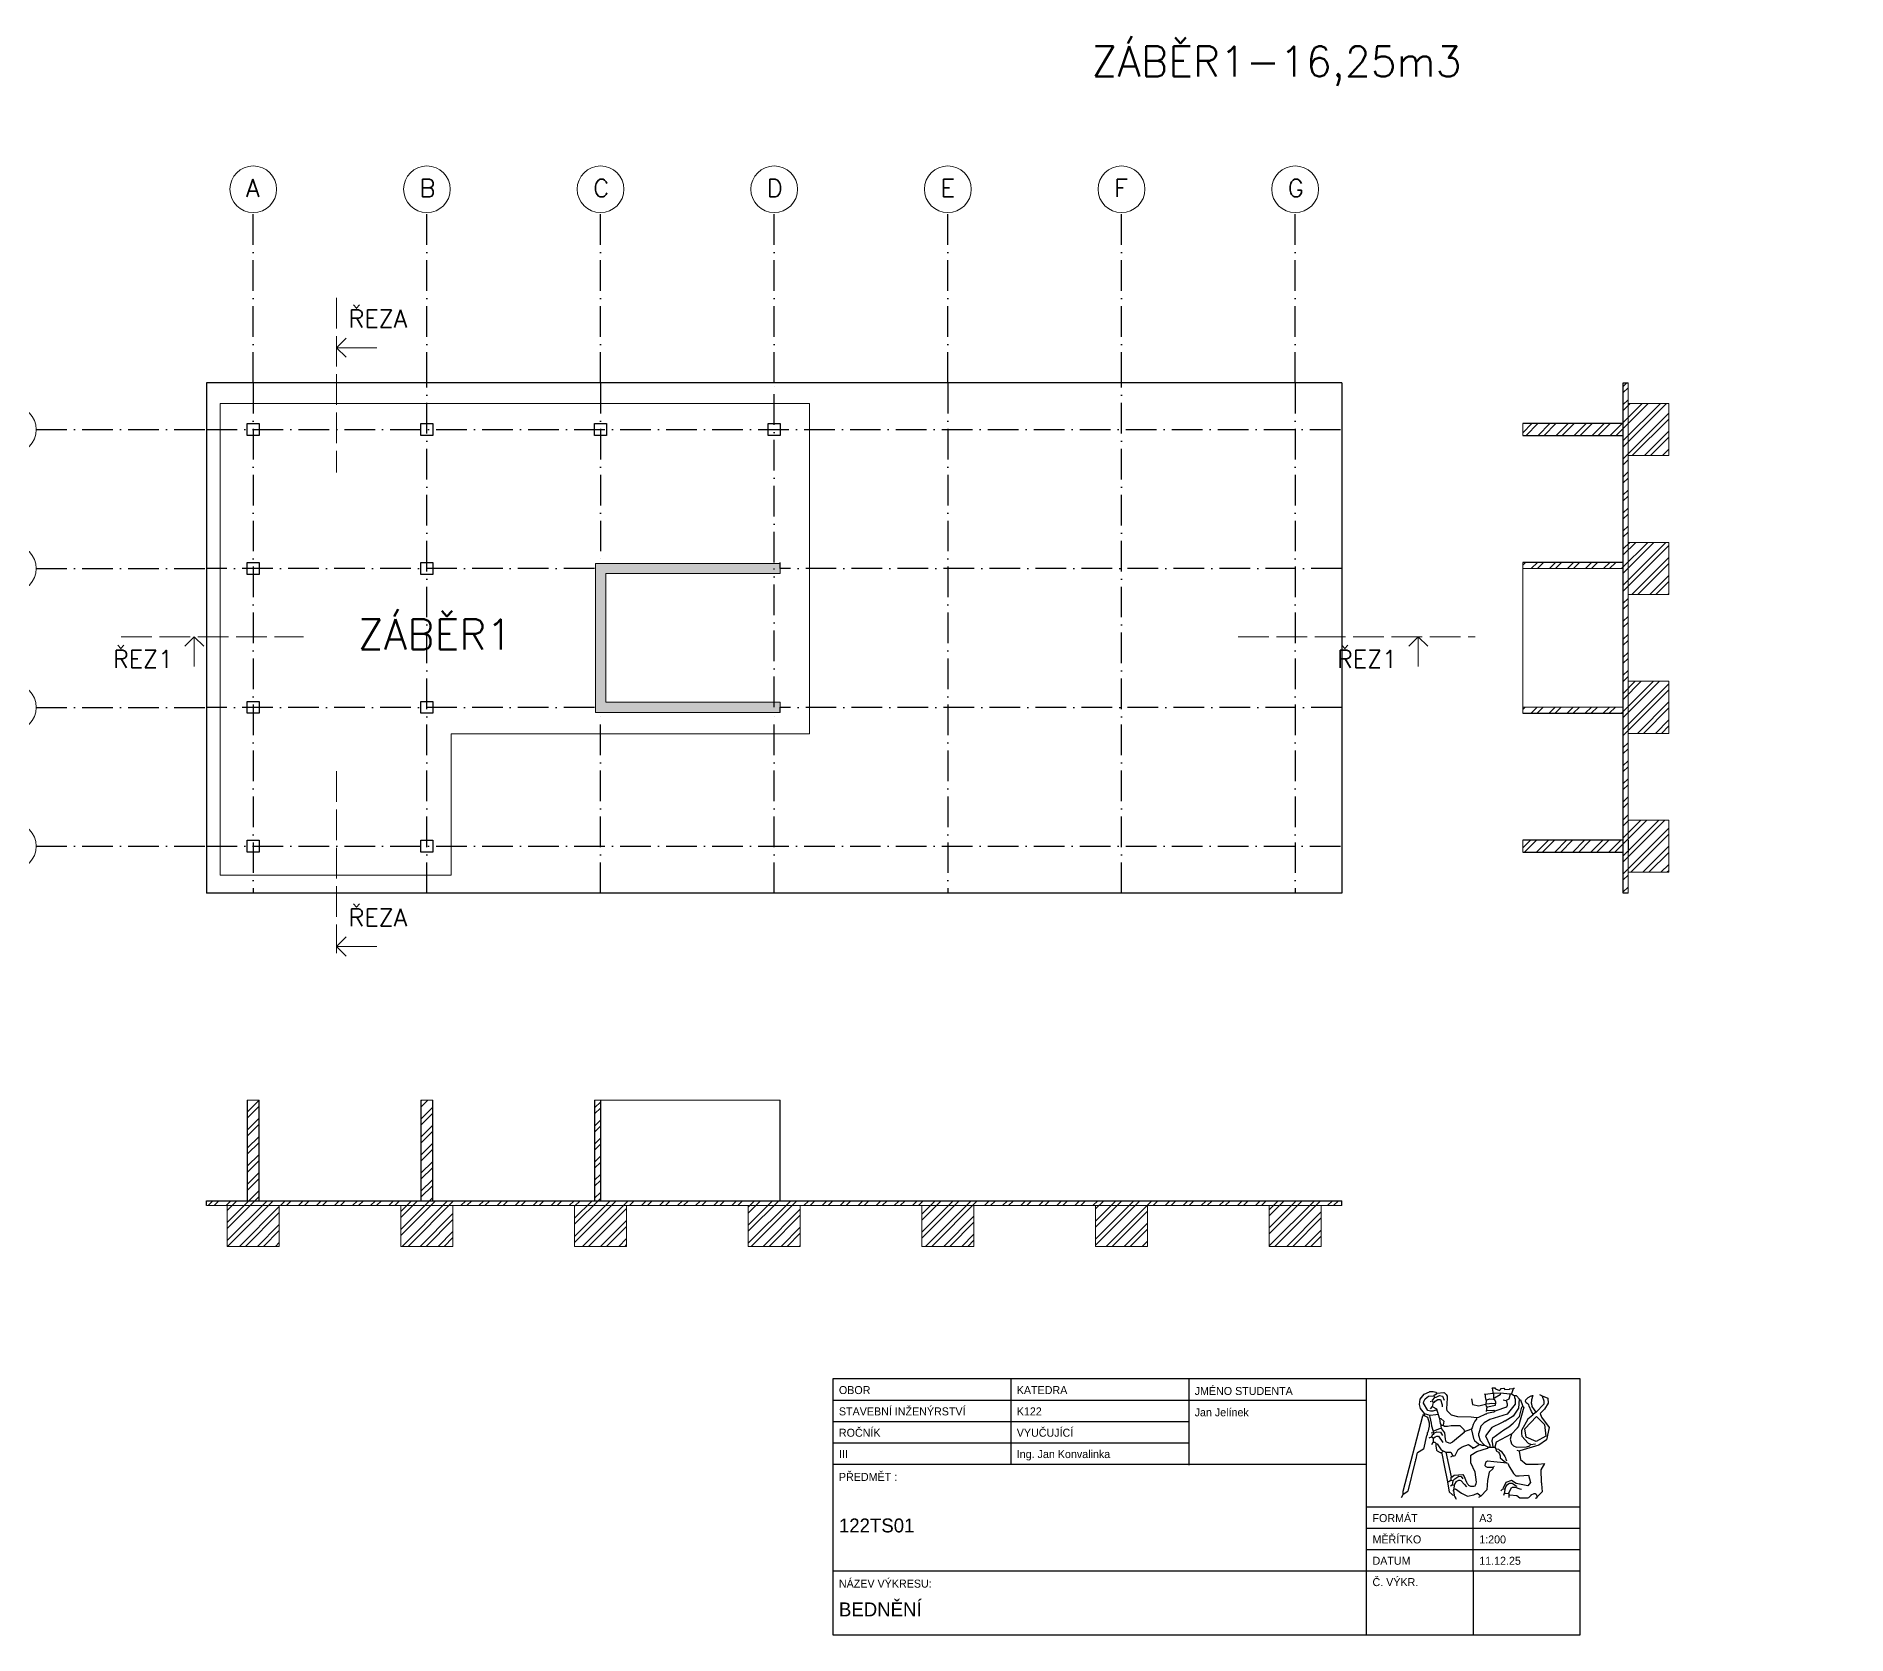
# Model space of a CAD drawing. Header units: millimetres. Extents: x -3518363 to 3223740, y -1530229 to 774657.
# Drawn here: x 2193268 to 2246445, y 165678 to 212643 of the extents above; entities that cross this region are included whole.
import ezdxf

# ---------------------------------------------------------------- set-up
doc = ezdxf.new("R2010")
doc.units = ezdxf.units.MM
doc.header["$LTSCALE"] = 15
doc.header["$MEASUREMENT"] = 0
doc.linetypes.add('ACAD_ISO02W100', pattern=[15, 12, -3])
doc.linetypes.add('ACAD_ISO10W100', pattern=[18, 12, -3, 0, -3])
for name, color, linetype, lineweight in [('bedneni-stena', 7, 'CONTINUOUS', 18), ('Okna a dveře', 2, 'CONTINUOUS', 30), ('osy prův', 30, 'ACAD_ISO10W100', 15), ('texty', 255, 'CONTINUOUS', 15), ('ŘEZ', 11, 'ACAD_ISO10W100', 15), ('šrafy', 32, 'CONTINUOUS', 15)]:
    doc.layers.add(name, color=color, linetype=linetype, lineweight=lineweight)
for name, color, linetype in [('HRANICE ZEMINY', 200, 'CONTINUOUS'), ('objekt 1', 40, 'CONTINUOUS'), ('RAMECEK', 7, 'CONTINUOUS'), ('sloupy', 100, 'CONTINUOUS')]:
    doc.layers.add(name, color=color, linetype=linetype)
doc.styles.add('ROMAN', font='roman')
doc.styles.add('romans', font='romans.shx')

msp = doc.modelspace()

# ---------------------------------------------------------------- hatches: boundary and pattern name
at = {"layer": 'HRANICE ZEMINY', "linetype": 'ByBlock', "lineweight": 20, "ltscale": 5}
h = msp.add_hatch(color=256, dxfattribs=at)
h.dxf.hatch_style = 1
h.paths.add_polyline_path([(2269275, 196855), (2274400, 196855), (2274400, 197005), (2274400, 197155), (2268975, 197155), (2268975, 197005), (2268975, 192775), (2274400, 192775), (2274400, 193075), (2274225, 193075), (2269275, 193075)])
h.paths.add_polyline_path([(2209993.376, 196855), (2215118.376, 196855), (2215118.376, 197005), (2215118.376, 197155), (2209693.376, 197155), (2209693.376, 197005), (2209693.376, 192775), (2215118.376, 192775), (2215118.376, 193075), (2214943.376, 193075), (2209993.376, 193075)])
at = {"layer": 'šrafy', "linetype": 'ByBlock', "lineweight": 20, "ltscale": 5}
h = msp.add_hatch(dxfattribs=at)
h.set_pattern_fill('ANSI32', color=256, scale=1000)
h.paths.add_polyline_path([(2241220, 201850), (2240020, 201850), (2240020, 200320), (2241220, 200320)])
h.paths.add_polyline_path([(2241220, 197770), (2240020, 197770), (2240020, 196240), (2241220, 196240)])
h.paths.add_polyline_path([(2241220, 193690), (2240020, 193690), (2240020, 192160), (2241220, 192160)])
h.paths.add_polyline_path([(2241220, 189610), (2240020, 189610), (2240020, 188080), (2241220, 188080)])
h.paths.add_polyline_path([(2239880, 189020), (2236930, 189020), (2236930, 188670), (2239880, 188670)])
h.paths.add_polyline_path([(2239880, 192930), (2236930, 192930), (2236930, 192750), (2239880, 192750)])
h.paths.add_polyline_path([(2240020, 202460), (2239880, 202460), (2239880, 201260), (2239880, 187470), (2240020, 187470)])
h.paths.add_polyline_path([(2239880, 197180), (2236930, 197180), (2236930, 197000), (2239880, 197000)])
h.paths.add_polyline_path([(2239880, 201260), (2236930, 201260), (2236930, 200910), (2239880, 200910)])
h = msp.add_hatch(dxfattribs=at)
h.set_pattern_fill('ANSI32', color=256, scale=1000)
h.paths.add_polyline_path([(2200408.376, 178290), (2198878.376, 178290), (2198878.376, 177090), (2200408.376, 177090)])
h.paths.add_polyline_path([(2205508.376, 178290), (2203978.376, 178290), (2203978.376, 177090), (2205508.376, 177090)])
h.paths.add_polyline_path([(2231618.376, 178430), (2198268.376, 178430), (2198268.376, 178290), (2231618.376, 178290)])
h.paths.add_polyline_path([(2210608.376, 178290), (2209078.376, 178290), (2209078.376, 177090), (2210608.376, 177090)])
h.paths.add_polyline_path([(2215708.376, 178290), (2214178.376, 178290), (2214178.376, 177090), (2215708.376, 177090)])
h.paths.add_polyline_path([(2220808.376, 178290), (2219278.376, 178290), (2219278.376, 177090), (2220808.376, 177090)])
h.paths.add_polyline_path([(2225908.376, 178290), (2224378.376, 178290), (2224378.376, 177090), (2225908.376, 177090)])
h.paths.add_polyline_path([(2231008.376, 178290), (2229478.376, 178290), (2229478.376, 177090), (2231008.376, 177090)])
h.paths.add_polyline_path([(2209848.376, 181380), (2209668.376, 181380), (2209668.376, 178430), (2209848.376, 178430)])
h.paths.add_polyline_path([(2204918.376, 181380), (2204568.376, 181380), (2204568.376, 178430), (2204918.376, 178430)])
h.paths.add_polyline_path([(2199818.376, 181380), (2199468.376, 181380), (2199468.376, 178430), (2199818.376, 178430)])

# ---------------------------------------------------------------- linework, layer by layer
at = {"layer": 'bedneni-stena', "linetype": 'ByBlock', "lineweight": 20, "ltscale": 5}
for p, q in [((2209693.376, 197005), (2209693.376, 197155)), ((2209693.376, 197155), (2215118.376, 197155)), ((2209693.376, 192775), (2209693.376, 197005)), ((2215118.376, 196855), (2209993.376, 196855)), ((2209993.376, 196855), (2209993.376, 193075)), ((2215118.376, 197155), (2215118.376, 197005)), ((2215118.376, 197005), (2215118.376, 196855)), ((2209993.376, 193075), (2214943.376, 193075)), ((2214943.376, 193075), (2215118.376, 193075)), ((2215118.376, 193075), (2215118.376, 192775)), ((2215118.376, 192775), (2209693.376, 192775))]:
    msp.add_line(p, q, dxfattribs=at)
at = {"layer": 'objekt 1', "lineweight": -3, "extrusion": (1.93959e-16, -3.39308e-16, -1)}
for p, q in [((2231618.376, 202460), (2198268.376, 202460)), ((2198268.376, 202460), (2198268.376, 187470)), ((2231618.376, 202460), (2231618.376, 187470)), ((2231618.376, 187470), (2198268.376, 187470))]:
    msp.add_line(p, q, dxfattribs=at)
at = {"layer": 'objekt 1', "linetype": 'ByBlock', "lineweight": -3, "extrusion": (1.93959e-16, -3.39308e-16, -1)}
for p, q in [((2215118.376, 197000), (2215118.376, 197180)), ((2215118.376, 197000), (2215118.376, 197180)), ((2215118.376, 192775), (2215118.376, 192930)), ((2215118.376, 192775), (2215118.376, 192930))]:
    msp.add_line(p, q, dxfattribs=at)
at = {"layer": 'Okna a dveře', "linetype": 'ByBlock', "lineweight": 20, "ltscale": 5}
for p, q in [((2198668.376, 188845), (2198668.376, 201850)), ((2198668.376, 201850), (2215980, 201850)), ((2215980, 192150), (2215980, 201850)), ((2205460, 188000), (2205460, 192150)), ((2205460, 192150), (2215980, 192150)), ((2198668.376, 188845), (2198668.376, 188000)), ((2198668.376, 188000), (2205460, 188000))]:
    msp.add_line(p, q, dxfattribs=at)
at = {"layer": 'osy prův', "linetype": 'ACAD_ISO10W100', "lineweight": -3, "ltscale": 5}
for p, q in [((2199643.376, 202460), (2199643.376, 207460)), ((2204743.376, 202460), (2204743.376, 207460)), ((2209843.376, 202460), (2209843.376, 207460)), ((2214943.376, 202460), (2214943.376, 207460)), ((2220043.376, 202460), (2220043.376, 207460)), ((2225143.376, 202460), (2225143.376, 207460)), ((2230243.376, 202460), (2230243.376, 207460)), ((2193268.376, 201085), (2198268.376, 201085)), ((2193268.376, 197005), (2198268.376, 197005)), ((2193268.376, 192925), (2198268.376, 192925)), ((2193268.376, 188845), (2198268.376, 188845))]:
    msp.add_line(p, q, dxfattribs=at)
at = {"layer": 'osy prův', "linetype": 'ACAD_ISO10W100', "lineweight": -3, "ltscale": 5, "extrusion": (1.93959e-16, -3.39308e-16, -1)}
for p, q in [((2199643.376, 202460), (2199643.376, 187470)), ((2204743.376, 187470), (2204743.376, 202460)), ((2209843.376, 202460), (2209843.376, 197180)), ((2214943.376, 197180), (2214943.376, 202460)), ((2220043.376, 202460), (2220043.376, 187470)), ((2225143.376, 187470), (2225143.376, 202460)), ((2230243.376, 202460), (2230243.376, 187470)), ((2198268.376, 201085), (2231618.376, 201085)), ((2209668.376, 197005), (2198268.376, 197005)), ((2214943.376, 192930), (2214943.376, 197000)), ((2231618.376, 197005), (2215118.376, 197005)), ((2209668.376, 192925), (2198268.376, 192925)), ((2209843.376, 187470), (2209843.376, 192750)), ((2214943.376, 187470), (2214943.376, 192750)), ((2231618.376, 192925), (2215118.376, 192925)), ((2198268.376, 188845), (2231618.376, 188845))]:
    msp.add_line(p, q, dxfattribs=at)
at = {"layer": 'RAMECEK', "color": 0, "linetype": 'Continuous'}
for p, q in [((2221893.777, 173200), (2221893.777, 170692.63)), ((2227117.651, 173173.518), (2227117.651, 170666.148)), ((2232341.429, 165677.792), (2232341.429, 173200)), ((2216670, 172573.182), (2232341.429, 172573.182)), ((2234206.281, 172532.313), (2234250.72, 172544.995)), ((2235850.141, 172557.691), (2235843.793, 172456.22)), ((2236072.283, 172766.975), (2236072.283, 172627.458)), ((2236351.545, 172576.714), (2236427.711, 172557.691)), ((2216670, 171946.363), (2227117.651, 171946.363)), ((2234536.323, 171841.034), (2234587.103, 171841.034)), ((2216670, 171319.545), (2227117.651, 171319.545)), ((2234174.554, 171466.853), (2234244.372, 171492.217)), ((2234238.023, 171612.726), (2234288.795, 171625.408)), ((2235215.451, 171650.773), (2235405.851, 171720.524)), ((2234580.754, 171060.952), (2234542.671, 171022.905)), ((2236757.752, 171099.013), (2236827.563, 171079.975)), ((2216670, 170692.63), (2232341.429, 170692.63)), ((2236091.321, 170623.36), (2236065.935, 170610.663)), ((2234885.41, 169906.687), (2234872.713, 169900.346)), ((2236345.197, 169970.113), (2236281.735, 169906.687)), ((2232341.429, 169438.896), (2238610, 169438.896)), ((2235475.714, 167558.247), (2235475.714, 169438.896)), ((2232341.429, 168811.981), (2238610, 168811.981)), ((2232341.429, 168185.162), (2238610, 168185.162)), ((2216670, 167558.247), (2232341.429, 167558.247)), ((2232341.429, 167558.247), (2238610, 167558.247)), ((2235475.714, 167558.247), (2235475.714, 165677.792))]:
    msp.add_line(p, q, dxfattribs=at)
msp.add_lwpolyline([(2238610, 173200), (2216670, 173200), (2216670, 165677.792), (2238610, 165677.792)], close=True, dxfattribs=at)
for points in [[(2234060.306, 172170.813), (2234041.268, 172183.495), (2233920.678, 172323.028), (2233901.64, 172405.477), (2233895.292, 172443.538), (2233914.33, 172602.079), (2234027.777, 172750.328), (2234193.592, 172817.719), (2234199.94, 172824.06), (2234295.144, 172824.06), (2234377.658, 172805.037), (2234403.044, 172779.657), (2234383.999, 172747.952), (2234314.182, 172697.21), (2234326.878, 172684.528), (2234333.219, 172671.846), (2234333.219, 172659.163), (2234339.568, 172652.822), (2234383.999, 172659.163), (2234485.551, 172703.551), (2234568.058, 172690.869), (2234618.837, 172570.373)], [(2236021.503, 172931.873), (2236027.859, 172919.191), (2236046.897, 172805.037), (2236053.245, 172798.696), (2236053.245, 172773.316), (2236262.697, 172786.014), (2236554.649, 172760.634), (2236586.383, 172754.293)], [(2236027.859, 172931.873), (2236046.897, 172938.215), (2236110.359, 172938.215), (2236129.404, 172900.168), (2236243.645, 172855.765), (2236281.735, 172893.812), (2236288.083, 172912.85), (2236376.931, 172925.532), (2236402.325, 172881.13), (2236535.611, 172893.812), (2236548.3, 172912.85), (2236643.504, 172906.509), (2236599.073, 172754.293), (2236630.814, 172741.611), (2236675.238, 172709.892), (2236738.708, 172703.551), (2236840.259, 172589.397), (2236852.949, 172583.055), (2236865.653, 172583.055), (2236922.766, 172418.159), (2236929.114, 172386.454), (2236960.849, 172367.415), (2236802.176, 171809.328), (2236770.442, 171771.268), (2236764.101, 171758.586), (2236764.101, 171752.245), (2236592.724, 171574.666), (2236560.997, 171422.45), (2236592.724, 171289.274), (2236656.201, 171225.848), (2236745.063, 171187.788), (2237037.015, 171200.47), (2237132.218, 171232.189), (2237144.915, 171244.871), (2237151.256, 171263.91), (2237303.587, 171289.274)], [(2236649.852, 172912.85), (2236668.89, 172925.532), (2236681.587, 172925.532)], [(2234403.044, 172284.981), (2234288.795, 172246.921), (2234218.978, 172246.921), (2234142.82, 172265.958), (2234015.882, 172481.585), (2234022.23, 172532.313), (2234028.578, 172551.35), (2234060.306, 172608.435), (2234155.516, 172684.528), (2234307.833, 172697.21)], [(2234339.568, 172646.481), (2234263.409, 172570.373), (2234288.795, 172513.29), (2234301.492, 172500.608), (2234263.409, 172386.454), (2234206.281, 172316.687)], [(2234269.758, 172386.454), (2234396.696, 172316.687), (2234472.861, 172050.319), (2234485.551, 172037.637), (2234523.634, 172031.296), (2234606.148, 171955.188), (2234593.451, 171841.034), (2234625.185, 171802.987), (2234714.048, 171802.987), (2234821.934, 171822.01), (2235075.817, 171822.01), (2235196.407, 171714.183), (2235209.103, 171669.796), (2235209.103, 171638.09), (2235202.755, 171625.408), (2234866.372, 171340.003), (2234790.199, 171301.956), (2234675.958, 171346.344), (2234663.261, 171428.791), (2234644.223, 171612.726), (2234549.02, 171726.865), (2234529.982, 171739.563)], [(2234301.492, 172500.608), (2234320.53, 172513.29), (2234333.219, 172513.29), (2234352.272, 172538.654), (2234434.771, 172589.397), (2234510.937, 172589.397), (2234561.709, 172437.197), (2234561.709, 172373.771)], [(2234409.385, 172773.316), (2234606.148, 172792.355), (2234625.185, 172786.014), (2234663.261, 172754.293), (2234682.306, 172741.611), (2234707.692, 172690.869), (2234707.692, 172627.458), (2234688.647, 172316.687), (2234694.996, 172272.299), (2234822.735, 172135.945), (2235012.348, 172094.72), (2235412.2, 172082.038), (2235570.879, 172063.001), (2235570.879, 172012.273), (2235520.1, 171955.188), (2235469.328, 171860.057), (2235437.593, 171758.586), (2235424.889, 171733.222), (2235412.2, 171720.524), (2235418.548, 171695.16), (2235482.017, 171447.83), (2235513.752, 171390.745), (2235577.22, 171327.32), (2235621.651, 171301.956), (2235647.038, 171270.251), (2235634.341, 171244.871), (2235513.752, 171168.765), (2235482.017, 171168.765), (2235469.328, 171162.424), (2235462.979, 171156.083), (2235450.282, 171130.718)], [(2235424.889, 172614.776), (2235449.488, 172441.162), (2235640.689, 172405.477), (2235837.445, 172449.879), (2235862.831, 172380.112)], [(2236560.997, 172747.952), (2236516.566, 172602.079), (2236440.4, 172557.691), (2236465.786, 172462.562), (2236465.786, 172418.159), (2236453.097, 172367.415), (2236142.093, 172253.262), (2236097.669, 172240.58), (2236078.631, 172221.557), (2236065.935, 172215.216), (2235875.528, 172177.154), (2235862.831, 172170.813), (2235856.482, 172164.472), (2235831.097, 172164.472), (2235628, 172063.001), (2235583.569, 172050.319)], [(2236675.238, 172703.551), (2236681.587, 172652.822), (2236700.625, 172602.079), (2236706.973, 172456.22), (2236472.135, 172164.472), (2235964.383, 171999.591), (2235793.021, 171904.459), (2235729.545, 171841.034), (2235697.817, 171802.987), (2235634.341, 171606.371), (2235628, 171600.03), (2235628, 171542.946), (2235678.772, 171390.745), (2235786.673, 171270.251), (2235786.673, 171257.553), (2235926.307, 171187.788), (2235951.693, 171187.788), (2235964.383, 171194.129), (2236059.586, 171194.129), (2236091.321, 171194.129), (2236110.359, 171187.788), (2236135.752, 171137.06), (2236148.449, 171079.975), (2236211.91, 171041.928), (2236249.993, 170997.526), (2236269.038, 170934.115), (2236269.038, 170883.373), (2236262.697, 170877.032), (2236383.287, 170781.9), (2236472.135, 170718.476), (2236078.631, 170762.877), (2235888.217, 170775.559), (2235831.097, 170743.854), (2235812.059, 170655.065), (2235843.793, 170623.36), (2235881.876, 170604.322), (2236059.586, 170604.322), (2236053.245, 170566.275), (2236046.897, 170553.578), (2235938.996, 170458.462), (2235894.565, 170211.118), (2235872.357, 169932.853), (2235697.817, 169754.488), (2235628, 169716.426)], [(2235799.369, 172760.634), (2235818.407, 172747.952), (2235824.755, 172735.27), (2235824.755, 172665.505), (2235843.793, 172570.373), (2235964.383, 172608.435), (2236059.586, 172602.079), (2236065.935, 172602.079), (2236078.631, 172608.435)], [(2235818.407, 172747.952), (2235907.269, 172760.634), (2236053.245, 172773.316)], [(2236827.563, 172595.738), (2236802.176, 172335.71), (2236645.887, 172105.026), (2236408.673, 171955.188), (2236395.976, 171955.188), (2236357.893, 171936.165), (2236307.121, 171904.459), (2236015.155, 171771.268), (2235834.267, 171522.334), (2235958.034, 171244.871), (2235964.383, 171206.825)], [(2236275.387, 172773.316), (2236269.038, 172741.611), (2236262.697, 172728.929), (2236097.669, 172633.799), (2236084.972, 172608.435), (2236129.404, 172525.972), (2236129.404, 172500.608), (2236116.707, 172418.159), (2235900.914, 172367.415), (2235869.179, 172373.771), (2235856.482, 172234.239)], [(2235856.482, 172462.562), (2235951.693, 172475.244), (2236021.503, 172481.585), (2236123.055, 172475.244)], [(2236059.586, 171200.47), (2236046.897, 171263.91), (2236040.548, 171340.003), (2236034.207, 171346.344), (2236034.207, 171390.745), (2236040.548, 171416.109), (2236046.897, 171460.512), (2236370.583, 171701.501), (2236516.566, 171790.305), (2236643.504, 171891.762), (2236833.911, 172094.72), (2236903.728, 172361.074), (2236910.077, 172373.771), (2236929.114, 172386.454)], [(2237493.994, 172697.21), (2237665.356, 172627.458), (2237678.053, 172481.585), (2237563.804, 172304.004), (2237436.867, 172183.495), (2237481.305, 172075.683), (2237701.858, 171763.352), (2237627.281, 171403.427), (2237398.791, 171251.212), (2236840.259, 171086.331), (2236827.563, 171073.634), (2236859.297, 170832.644), (2237024.318, 170686.771), (2237379.746, 170686.771), (2237570.153, 170712.135), (2237462.253, 170528.214), (2237468.608, 170166.715), (2237474.956, 170128.669), (2237481.305, 170109.645), (2237493.994, 169874.982), (2237348.019, 169729.108), (2237322.625, 169691.062), (2237290.891, 169684.721)], [(2237424.177, 172735.27), (2237474.956, 172709.892), (2237500.343, 172684.528), (2237544.767, 172551.35), (2237544.767, 172449.879), (2237322.625, 172215.216), (2237246.467, 172164.472), (2237233.77, 172151.79), (2237227.422, 172132.767), (2237075.09, 172012.273), (2236891.039, 171676.137), (2236891.039, 171587.348), (2236903.728, 171517.581), (2237087.787, 171308.297), (2237151.256, 171276.592)], [(2237233.77, 172164.472), (2237182.99, 172234.239), (2237113.18, 172392.795), (2237106.832, 172437.197), (2237087.787, 172456.22), (2237024.318, 172487.926), (2237011.629, 172544.995), (2237017.977, 172576.714), (2237087.787, 172646.481), (2237176.642, 172697.21), (2237202.028, 172697.21), (2237208.376, 172703.551), (2237227.422, 172703.551), (2237189.339, 172576.714), (2237176.642, 172475.244), (2237182.99, 172468.903), (2237195.687, 172386.454), (2237259.156, 172284.981), (2237316.277, 172221.557)], [(2233996.844, 172151.79), (2233996.844, 172139.108), (2234130.123, 172075.683), (2234180.895, 171904.459), (2234180.895, 171802.987), (2234136.471, 171631.749), (2234130.123, 171619.067), (2234123.782, 171612.726), (2234117.434, 171549.287), (2234111.078, 171536.605), (2234104.737, 171530.263), (2234015.882, 171130.718), (2233838.164, 171022.905), (2233825.468, 171010.223), (2233819.126, 170997.526), (2233787.392, 170838.985), (2233781.044, 170826.303), (2233774.703, 170819.962), (2233768.354, 170762.877), (2233762.006, 170750.195), (2233755.657, 170743.854), (2233552.554, 169900.346), (2233546.205, 169887.664), (2233533.516, 169874.982), (2233438.312, 169811.558), (2233406.578, 169792.534), (2233355.798, 169697.403)], [(2233412.926, 169805.216), (2233419.267, 169894.005), (2233996.844, 172113.744), (2234009.533, 172120.085)], [(2234022.23, 172120.085), (2234060.306, 172170.813), (2234168.206, 172139.108), (2234193.592, 172120.085), (2234193.592, 172113.744), (2234199.94, 172069.342), (2234238.023, 171891.762), (2234250.72, 171815.669), (2234314.182, 171593.689), (2234295.144, 171561.984), (2234269.758, 171542.946), (2234250.72, 171492.217), (2234301.492, 171460.512), (2234295.144, 171333.662), (2234345.916, 171333.662), (2234371.31, 171308.297), (2234371.31, 171232.189), (2234390.347, 171105.354), (2234415.734, 171079.975), (2234504.596, 171029.246), (2234517.285, 171029.246), (2234529.982, 171022.905), (2234549.02, 171003.867), (2234618.837, 170648.724), (2234720.389, 170173.056), (2234758.472, 170179.397), (2234821.934, 170230.141), (2234828.282, 170312.589), (2234853.675, 170318.93), (2234910.796, 170369.658), (2235164.672, 170388.697), (2235196.407, 170350.635), (2235272.572, 170160.374), (2235297.951, 170122.328), (2235323.345, 170090.607), (2235336.041, 170071.584), (2235393.162, 170039.879), (2235431.245, 170039.879), (2235488.365, 170039.879), (2235526.448, 170058.902), (2235539.137, 170071.584), (2235564.531, 170122.328), (2235570.879, 170166.715), (2235533.591, 170458.462), (2235405.851, 170731.158), (2235405.851, 170953.138), (2235583.569, 171060.952), (2235888.217, 171156.083), (2235900.914, 171162.424), (2235919.959, 171187.788)], [(2234206.281, 172126.426), (2234377.658, 172145.449), (2234428.43, 172164.472)], [(2234485.551, 172031.296), (2234504.596, 171885.421), (2234529.982, 171841.034), (2234523.634, 171834.692), (2234523.634, 171809.328), (2234529.982, 171752.245)], [(2235875.528, 172265.958), (2236078.631, 172278.64), (2236097.669, 172259.617)], [(2237328.966, 172094.72), (2237570.153, 171860.057), (2237601.895, 171511.24), (2237325.803, 171352.685), (2237030.666, 171479.535), (2236986.242, 171733.222), (2237328.966, 172094.72)], [(2234257.061, 171270.251), (2234295.144, 171333.662)], [(2234295.144, 171657.114), (2234460.157, 171733.222), (2234517.285, 171745.904)], [(2234314.182, 171460.512), (2234358.62, 171498.558), (2234409.385, 171517.581), (2234453.816, 171511.24), (2234580.754, 171327.32)], [(2234320.53, 171600.03), (2234403.044, 171638.09), (2234514.107, 171627.785), (2234568.058, 171536.605)], [(2234377.658, 171295.615), (2234415.734, 171289.274), (2234529.982, 171111.695), (2234669.609, 171048.269), (2234821.934, 170318.93)], [(2234872.713, 170934.115), (2234910.796, 170934.115), (2234942.523, 170946.797), (2234999.651, 171060.952), (2235031.385, 171118.036), (2235056.772, 171143.401), (2235145.634, 171200.47), (2235336.041, 171263.91), (2235469.328, 171168.765)], [(2235653.386, 171270.251), (2235685.121, 171270.251), (2235729.545, 171251.212), (2235793.021, 171244.871)], [(2236586.383, 171574.666), (2236148.449, 171333.662), (2236110.359, 171194.129)], [(2234682.306, 171041.928), (2234815.585, 171048.269), (2234872.713, 170934.115), (2234802.896, 170896.055)], [(2236148.449, 171143.401), (2236211.91, 171130.718), (2236249.993, 171105.354), (2236294.424, 171073.634), (2236402.325, 170915.092), (2236421.363, 170877.032), (2236434.059, 170838.985), (2236446.748, 170788.242)], [(2236478.483, 170712.135), (2236497.521, 170699.453), (2236522.914, 170642.383), (2236656.201, 170420.402), (2236726.011, 170350.635), (2236821.214, 170344.294), (2237094.135, 170369.658), (2237157.604, 170147.692), (2237075.09, 170052.561), (2236732.359, 170122.328), (2236599.073, 170211.118), (2236430.087, 170151.657), (2236351.545, 169982.795), (2236357.893, 169963.772), (2236402.325, 169963.772), (2236395.976, 169855.959), (2236357.893, 169767.17)], [(2234720.389, 170166.715), (2234771.161, 169881.323), (2234853.675, 169798.875), (2234866.372, 169792.534), (2234904.448, 169779.852)], [(2234821.934, 170217.459), (2234879.061, 170204.761), (2234853.675, 170084.266), (2234910.796, 170077.925), (2234910.796, 170058.902), (2234910.796, 170046.22), (2234891.758, 169932.067), (2234891.758, 169906.687), (2234904.448, 169862.3), (2234910.796, 169767.17), (2234936.182, 169729.108), (2234961.576, 169678.38), (2234967.917, 169659.357)], [(2234879.061, 170204.761), (2234936.182, 170261.846), (2235050.423, 170337.953), (2235120.248, 170325.271), (2235164.672, 170261.846)], [(2234910.796, 170077.925), (2234936.182, 170103.304), (2234980.613, 170179.397), (2234993.31, 170192.079), (2235050.423, 170217.459), (2235082.165, 170217.459), (2235113.9, 170211.118), (2235215.451, 170096.963), (2235272.572, 170027.183)], [(2234802.896, 170052.561), (2234853.675, 170084.266)], [(2234910.796, 169957.431), (2234955.227, 169970.113), (2235126.589, 169843.277), (2235308.272, 169748.147), (2235494.714, 169786.193), (2235602.614, 169838.51), (2235672.431, 169767.17), (2235678.772, 169754.488)], [(2236402.325, 169836.935), (2236522.914, 169830.581), (2236522.914, 169716.426)], [(2236408.673, 169970.113), (2236434.059, 170020.842), (2236478.483, 170090.607), (2236491.172, 170103.304), (2236535.611, 170128.669), (2236560.997, 170128.669), (2236618.118, 170128.669), (2236649.852, 170115.987), (2236713.321, 170065.243), (2236757.752, 170046.22)], [(2236522.914, 169830.581), (2236522.914, 169843.277), (2236592.724, 170001.818), (2236605.421, 170008.16), (2236624.466, 170014.501), (2236700.625, 170014.501), (2236840.259, 169970.113), (2236891.039, 169957.431)], [(2236535.611, 169779.852), (2236548.3, 169792.534), (2236751.404, 169767.17), (2236840.259, 169703.744), (2237081.438, 169703.744), (2237106.832, 169716.426), (2237170.301, 169779.852), (2237170.301, 169786.193), (2237265.504, 169830.581), (2237271.853, 169824.24), (2237297.239, 169824.24), (2237322.625, 169811.558), (2237348.019, 169729.108)]]:
    msp.add_lwpolyline(points, dxfattribs=at)
at = {"layer": 'sloupy', "linetype": 'ByBlock', "lineweight": -3, "ltscale": 5, "extrusion": (1.93959e-16, -3.39308e-16, -1)}
for p, q in [((2199468.376, 201260), (2199818.376, 201260)), ((2199468.376, 200910), (2199468.376, 201260)), ((2199818.376, 201260), (2199818.376, 200910)), ((2204568.376, 201260), (2204918.376, 201260)), ((2204568.376, 200910), (2204568.376, 201260)), ((2204918.376, 201260), (2204918.376, 200910)), ((2209668.376, 201260), (2210018.376, 201260)), ((2209668.376, 200910), (2209668.376, 201260)), ((2210018.376, 201260), (2210018.376, 200910)), ((2214768.376, 201260), (2215118.376, 201260)), ((2214768.376, 200910), (2214768.376, 201260)), ((2215118.376, 201260), (2215118.376, 200910)), ((2199818.376, 200910), (2199468.376, 200910)), ((2204918.376, 200910), (2204568.376, 200910)), ((2210018.376, 200910), (2209668.376, 200910)), ((2215118.376, 200910), (2214768.376, 200910)), ((2199468.376, 197180), (2199818.376, 197180)), ((2199468.376, 196830), (2199468.376, 197180)), ((2199818.376, 196830), (2199468.376, 196830)), ((2199818.376, 197180), (2199818.376, 196830)), ((2204568.376, 197180), (2204918.376, 197180)), ((2204568.376, 196830), (2204568.376, 197180)), ((2204918.376, 196830), (2204568.376, 196830)), ((2204918.376, 197180), (2204918.376, 196830)), ((2199468.376, 193100), (2199818.376, 193100)), ((2199468.376, 192750), (2199468.376, 193100)), ((2199818.376, 193100), (2199818.376, 192750)), ((2204568.376, 193100), (2204918.376, 193100)), ((2204568.376, 192750), (2204568.376, 193100)), ((2204918.376, 193100), (2204918.376, 192750)), ((2199818.376, 192750), (2199468.376, 192750)), ((2204918.376, 192750), (2204568.376, 192750)), ((2199468.376, 189020), (2199818.376, 189020)), ((2199468.376, 188670), (2199468.376, 189020)), ((2199818.376, 189020), (2199818.376, 188670)), ((2204568.376, 189020), (2204918.376, 189020)), ((2204568.376, 188670), (2204568.376, 189020)), ((2204918.376, 189020), (2204918.376, 188670)), ((2199818.376, 188670), (2199468.376, 188670)), ((2204918.376, 188670), (2204568.376, 188670))]:
    msp.add_line(p, q, dxfattribs=at)
at = {"layer": 'texty', "linetype": 'ByBlock', "lineweight": 20, "ltscale": 5}
for centre in [(2199643.376, 208146.696), (2204743.376, 208146.696), (2209843.376, 208146.696), (2214943.376, 208146.696), (2220043.376, 208146.696), (2225143.376, 208146.696), (2230243.376, 208146.696), (2192581.68, 201085), (2192581.68, 197005), (2192581.68, 192925), (2192581.68, 188845)]:
    msp.add_circle(centre, 686.696, dxfattribs=at)
at = {"layer": 'ŘEZ', "linetype": 'ACAD_ISO02W100', "lineweight": 20, "ltscale": 5}
for p, q in [((2202090, 204960), (2202090, 199830)), ((2195768.376, 195000), (2201120, 195000)), ((2228570, 195000), (2235530, 195000)), ((2202090, 191050), (2202090, 185700))]:
    msp.add_line(p, q, dxfattribs=at)
at = {"layer": 'ŘEZ', "linetype": 'ByBlock', "lineweight": 20, "ltscale": 5}
for p, q in [((2202090, 203490), (2202370, 203770)), ((2202090, 203490), (2203270, 203490)), ((2202090, 203490), (2202370, 203210)), ((2236930, 201260), (2236930, 200910)), ((2236930, 197180), (2236930, 196830)), ((2236930, 192930), (2236930, 197005)), ((2239880, 197000), (2236930, 197000)), ((2197910, 195000), (2197630, 194720)), ((2197910, 195000), (2198190, 194720)), ((2197910, 195000), (2197910, 194130)), ((2233860, 195000), (2233580, 194720)), ((2233860, 195000), (2234140, 194720)), ((2233860, 195000), (2233860, 194130)), ((2236930, 193100), (2236930, 192750)), ((2239880, 192930), (2236930, 192930)), ((2236930, 189020), (2236930, 188670)), ((2202090, 185900), (2202370, 186180)), ((2202090, 185900), (2203270, 185900)), ((2202090, 185900), (2202370, 185620)), ((2199468.376, 181380), (2199818.376, 181380)), ((2204568.376, 181380), (2204918.376, 181380)), ((2209668.376, 181380), (2215118.376, 181380))]:
    msp.add_line(p, q, dxfattribs=at)
at = {"layer": 'ŘEZ', "linetype": 'ByBlock', "lineweight": -2, "ltscale": 5, "extrusion": (1.93959e-16, -3.39308e-16, -1)}
for p, q in [((2239880, 201260), (2239880, 202460)), ((2239880, 202460), (2240020, 202460)), ((2239880, 201260), (2236930, 201260)), ((2239880, 187470), (2239880, 201260)), ((2236930, 200910), (2239880, 200910)), ((2239880, 197180), (2236930, 197180)), ((2236930, 192750), (2239880, 192750)), ((2239880, 189020), (2236930, 189020)), ((2240020, 189020), (2240020, 188670)), ((2236930, 188670), (2239880, 188670)), ((2240020, 187470), (2239880, 187470)), ((2199468.376, 181380), (2199468.376, 178430)), ((2199818.376, 178430), (2199818.376, 181380)), ((2204568.376, 181380), (2204568.376, 178430)), ((2204918.376, 178430), (2204918.376, 181380)), ((2209668.376, 181380), (2209668.376, 178430)), ((2209848.376, 178430), (2209848.376, 181380)), ((2215118.376, 178430), (2215118.376, 181380)), ((2198268.376, 178430), (2231618.376, 178430)), ((2198268.376, 178290), (2198268.376, 178430)), ((2199468.376, 178430), (2199818.376, 178430)), ((2204568.376, 178430), (2204918.376, 178430)), ((2209668.376, 178430), (2210018.376, 178430)), ((2214768.376, 178430), (2215118.376, 178430)), ((2219868.376, 178430), (2220218.376, 178430)), ((2224968.376, 178430), (2225318.376, 178430)), ((2230068.376, 178430), (2230418.376, 178430)), ((2231618.376, 178290), (2231618.376, 178430))]:
    msp.add_line(p, q, dxfattribs=at)
at = {"layer": 'ŘEZ', "linetype": 'ByBlock', "extrusion": (1.93959e-16, -3.39308e-16, -1)}
for p, q in [((2240020, 202460), (2240020, 187470)), ((2240020, 201850), (2241220, 201850)), ((2241220, 201850), (2241220, 200320)), ((2241220, 200320), (2240020, 200320)), ((2240020, 197770), (2241220, 197770)), ((2241220, 197770), (2241220, 196240)), ((2241220, 196240), (2240020, 196240)), ((2240020, 193690), (2241220, 193690)), ((2241220, 193690), (2241220, 192160)), ((2241220, 192160), (2240020, 192160)), ((2240020, 189610), (2241220, 189610)), ((2241220, 189610), (2241220, 188080)), ((2241220, 188080), (2240020, 188080)), ((2198268.376, 178290), (2231618.376, 178290)), ((2198268.376, 178290), (2231618.376, 178290)), ((2198878.376, 178290), (2198878.376, 177090)), ((2200408.376, 178290), (2200408.376, 177090)), ((2203978.376, 178290), (2203978.376, 177090)), ((2203978.376, 178290), (2203978.376, 177090)), ((2205508.376, 178290), (2205508.376, 177090)), ((2205508.376, 178290), (2205508.376, 177090)), ((2209078.376, 178290), (2209078.376, 177090)), ((2209078.376, 178290), (2209078.376, 177090)), ((2210608.376, 178290), (2210608.376, 177090)), ((2210608.376, 178290), (2210608.376, 177090)), ((2214178.376, 178290), (2214178.376, 177090)), ((2214178.376, 178290), (2214178.376, 177090)), ((2215708.376, 178290), (2215708.376, 177090)), ((2215708.376, 178290), (2215708.376, 177090)), ((2219278.376, 178290), (2219278.376, 177090)), ((2219278.376, 178290), (2219278.376, 177090)), ((2220808.376, 178290), (2220808.376, 177090)), ((2220808.376, 178290), (2220808.376, 177090)), ((2224378.376, 178290), (2224378.376, 177090)), ((2224378.376, 178290), (2224378.376, 177090)), ((2225908.376, 178290), (2225908.376, 177090)), ((2225908.376, 178290), (2225908.376, 177090)), ((2229478.376, 178290), (2229478.376, 177090)), ((2231008.376, 178290), (2231008.376, 177090)), ((2198878.376, 177090), (2200408.376, 177090)), ((2203978.376, 177090), (2205508.376, 177090)), ((2203978.376, 177090), (2205508.376, 177090)), ((2209078.376, 177090), (2210608.376, 177090)), ((2209078.376, 177090), (2210608.376, 177090)), ((2214178.376, 177090), (2215708.376, 177090)), ((2214178.376, 177090), (2215708.376, 177090)), ((2219278.376, 177090), (2220808.376, 177090)), ((2219278.376, 177090), (2220808.376, 177090)), ((2224378.376, 177090), (2225908.376, 177090)), ((2224378.376, 177090), (2225908.376, 177090)), ((2229478.376, 177090), (2231008.376, 177090))]:
    msp.add_line(p, q, dxfattribs=at)

# ---------------------------------------------------------------- texts
at = {"layer": 'RAMECEK', "color": 0, "linetype": 'Continuous', "style": 'ROMAN'}
for s, height, p in [('OBOR', 235.0712, (2216843.76, 172750.44)), ('KATEDRA', 235.0712, (2222067.343, 172750.44)), ('JMÉNO STUDENTA', 235.07121, (2227291.217, 172723.958)), ('STAVEBNÍ INŽENÝRSTVÍ', 235.07121, (2216843.76, 172123.622)), ('K122', 235.0712, (2222067.586, 172123.622)), ('Jan Jelínek', 235.07121, (2227291.217, 172097.14)), ('ROČNÍK', 235.0712, (2216843.76, 171496.804)), ('VYUČUJÍCÍ', 235.0712, (2222067.343, 171496.804)), ('III', 235.0712, (2216843.76, 170869.888)), ('Ing. Jan Konvalinka', 235.07121, (2222067.537, 170869.888)), ('PŘEDMĚT :', 235.0712, (2216843.76, 170198.172)), ('FORMÁT', 235.0712, (2232515.188, 168989.239)), ('A3', 235.0712, (2235649.474, 168989.239)), ('122TS01', 408.6339, (2216843.76, 168685.597)), ('MĚŘÍTKO', 235.0712, (2232515.188, 168362.226)), ('1:200', 235.0712, (2235649.474, 168362.226)), ('DATUM', 235.0712, (2232515.188, 167735.408)), ('11.12.25', 235.0712, (2235649.474, 167735.408)), ('NÁZEV VÝKRESU:', 235.07121, (2216843.76, 167063.789)), ('Č. VÝKR.', 235.0712, (2232515.188, 167108.493)), ('BEDNĚNÍ', 408.6339, (2216843.76, 166219.877))]:
    msp.add_text(s, height=height, dxfattribs=at).set_placement(p)
at = {"layer": 'texty', "ltscale": 20, "extrusion": (1.93959e-16, -3.39308e-16, -1), "style": 'romans', "text_generation_flag": 2}
for s, height, p in [('ZÁBĚR1-16,25m3', 890.09174, (-2224263.376, 211456.607)), ('A', 514.897, (-2199430, 207923.393)), ('B', 514.897, (-2204530, 207923.393)), ('C', 514.897, (-2209630, 207923.393)), ('D', 514.897, (-2214730, 207923.393)), ('E', 514.897, (-2219830, 207923.393)), ('F', 514.897, (-2224930, 207923.393)), ('G', 514.897, (-2230030, 207923.393)), ('ŘEZA', 514.897, (-2202444.107, 204085.893)), ('ZÁBĚR1', 890.0917, (-2202716.752, 194621.607)), ('ŘEZ1', 514.897, (-2195524.107, 194085.893)), ('ŘEZ1', 514.897, (-2231474.107, 194085.893)), ('ŘEZA', 514.897, (-2202444.107, 186495.893))]:
    msp.add_text(s, height=height, dxfattribs=at).set_placement(p)

doc.saveas('drawing.dxf')
